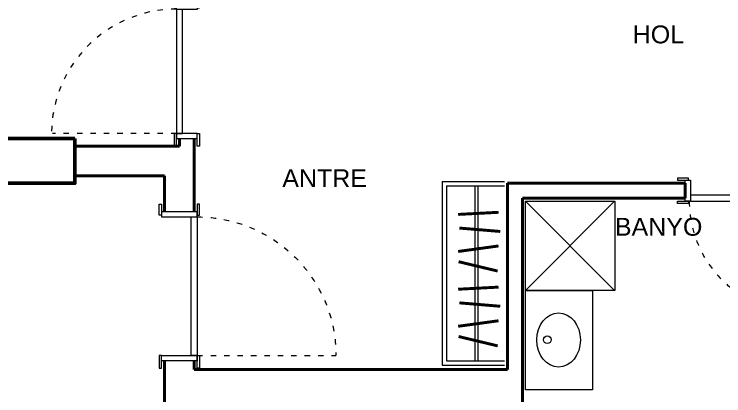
# Model space of a CAD drawing. Header units: millimetres. Extents: x 23 to 3134, y 30 to 1541.
# Drawn here: x 1837.1 to 2312.8, y 776.9 to 1033 of the extents above; entities that cross this region are included whole.
import ezdxf

# ---------------------------------------------------------------- set-up
doc = ezdxf.new("R2010")
doc.units = ezdxf.units.MM
doc.linetypes.add('ACAD_ISO03W100', pattern=[30, 12, -18])
for name, color, linetype, lineweight in [('duvar_40', 255, 'Continuous', 40), ('forniture', 250, 'Continuous', 9), ('KAPI-PEN', 155, 'Continuous', 18), ('TABLE4', 3, 'Continuous', 50), ('TEF', 253, 'Continuous', 18), ('yazı', 253, 'Continuous', 20)]:
    doc.layers.add(name, color=color, linetype=linetype, lineweight=lineweight)
doc.layers.add('FİTİL', color=1, linetype='Continuous')
doc.styles.add('MAHAL', font='Arial')

# ---------------------------------------------------------------- blocks, each defined once
blk = doc.blocks.new('lw', base_point=(2179.8467, 780.9035))
at = {"layer": 'TEF', "flags": 128}
blk.add_lwpolyline([(2179.846659, 780.903451), (2179.846659, 847.552611), (2224.846659, 847.552611), (2224.846659, 780.903451)], close=True, dxfattribs=at)
at = {"layer": 'TEF'}
blk.add_circle((2194.544442, 814.543653), 2.57066, dxfattribs=at)
blk.add_ellipse((2202.093755, 814.407178), major_axis=(0, -18.149503), ratio=0.804348, dxfattribs=at)
blk = doc.blocks.new('87689')
at = {"layer": 'TEF'}
for p, q in [((-21.213224, 21.274266), (38.614619, -38.725734)), ((38.614619, 21.274266), (-21.213224, -38.725734))]:
    blk.add_line(p, q, dxfattribs=at)
at = {"layer": 'TEF', "flags": 128}
blk.add_lwpolyline([(38.614619, -38.725734), (-21.385381, -38.725734), (-21.385381, 21.274266), (38.614619, 21.274266)], close=True, dxfattribs=at)
blk = doc.blocks.new('*U7')
at = {"linetype": 'ACAD_ISO03W100', "ltscale": 0.3}
blk.add_line((0, 0), (0, 92.999973), dxfattribs=at)
at = {"flags": 128}
for points in [[(-8.500012, 0), (0, 0), (0, 1.500006), (-8.500012, 1.500006)], [(0, 0), (-3.500013, 0), (-3.500015, -23.999999), (-0.000001, -23.999999)], [(0, -4.100016), (92.999973, -4.100016), (92.999973, 0), (0, 0)], [(92.999973, 0), (96.499987, 0), (96.499989, -24.000003), (92.999972, -23.999999)], [(101.499989, 0), (94.199978, 0), (94.199978, 1.500006), (101.499989, 1.500006)], [(-8.500014, -23.999999), (-0.000001, -23.999999), (-0.000001, -25.500005), (-8.500014, -25.500005)], [(101.499987, -23.999999), (94.199976, -23.999999), (94.199976, -25.500005), (101.499987, -25.500005)]]:
    blk.add_lwpolyline(points, close=True, dxfattribs=at)
at = {"linetype": 'ACAD_ISO03W100', "ltscale": 0.3}
blk.add_arc((0, 0), 92.999973, 0, 90, dxfattribs=at)
blk = doc.blocks.new('*U11')
at = {"linetype": 'ACAD_ISO03W100', "ltscale": 0.3}
blk.add_line((0, 0), (0.000003, 72.999973), dxfattribs=at)
at = {"flags": 128}
for points in [[(-8.500012, 0), (0, 0), (0, 1.500006), (-8.500012, 1.500006)], [(0, 0), (-3.500013, 0), (-3.500014, -13.999996), (-0.000001, -13.999996)], [(0, -4.100016), (72.999973, -4.100019), (72.999973, -0.000004), (0, 0)], [(81.499989, -0.000004), (74.199978, -0.000004), (74.199978, 1.500002), (81.499989, 1.500002)], [(72.999973, -0.000004), (76.499987, -0.000004), (76.499989, -14.000004), (72.999972, -14)], [(-8.500013, -13.999996), (-0.000001, -13.999996), (-0.000001, -15.500002), (-8.500013, -15.500002)], [(81.499988, -14), (74.199977, -14), (74.199977, -15.500006), (81.499988, -15.500006)]]:
    blk.add_lwpolyline(points, close=True, dxfattribs=at)
at = {"linetype": 'ACAD_ISO03W100', "ltscale": 0.3}
blk.add_arc((-0.700003, 0), 74.399979, 0, 90, dxfattribs=at)
blk = doc.blocks.new('*U6')
at = {"linetype": 'ACAD_ISO03W100', "ltscale": 0.3}
blk.add_line((0, 0), (0.000002, 82.999973), dxfattribs=at)
at = {"flags": 128}
for points in [[(-8.500012, 0), (0, 0), (0, 1.500006), (-8.500012, 1.500006)], [(0, 0), (-3.500013, 0), (-3.500014, -13.999996), (-0.000001, -13.999996)], [(0, -4.100016), (82.999973, -4.100017), (82.999973, -0.000002), (0, 0)], [(91.499989, -0.000002), (84.199978, -0.000002), (84.199978, 1.500004), (91.499989, 1.500004)], [(82.999973, -0.000002), (86.499987, -0.000002), (86.499989, -14.000002), (82.999972, -13.999998)], [(-8.500013, -13.999996), (-0.000001, -13.999996), (-0.000001, -15.500002), (-8.500013, -15.500002)], [(91.499988, -13.999998), (84.199977, -13.999998), (84.199977, -15.500004), (91.499988, -15.500004)]]:
    blk.add_lwpolyline(points, close=True, dxfattribs=at)
at = {"linetype": 'ACAD_ISO03W100', "ltscale": 0.3}
blk.add_arc((-0.350001, 0), 83.699976, 0, 90, dxfattribs=at)
blk = doc.blocks.new('p890')
at = {"layer": 'TEF'}
for p, q in [((-17.868816, 95.218657), (23.875449, 95.218667)), ((-17.868816, 95.218657), (-17.868816, -28.13047)), ((-14.91647, 92.266312), (23.875449, 92.266321)), ((-14.91647, 92.266312), (-14.91647, -25.178124)), ((4.229686, -25.178129), (4.229686, 92.266316)), ((6.197917, -25.178129), (6.197917, 92.266316)), ((-17.868816, -28.13047), (23.875449, -28.130479)), ((-14.91647, -25.178124), (23.875449, -25.178133))]:
    blk.add_line(p, q, dxfattribs=at)
at = {"layer": 'TEF', "lineweight": 100, "const_width": 1.968231, "flags": 128}
for points in [[(-7.156828, 73.060781), (19.90658, 74.489538)], [(21.048565, 61.630727), (-6.300145, 63.916879)], [(-7.156828, 48.200554), (19.90658, 51.915462)], [(-6.871215, 41.342803), (19.33551, 35.056413)], [(-7.156828, 22.865184), (19.90658, 24.29394)], [(21.048565, 11.435129), (-6.300145, 13.721281)], [(-7.156828, -1.995044), (19.90658, 1.719864)], [(-6.871215, -8.852795), (19.33551, -15.139184)]]:
    blk.add_lwpolyline(points, dxfattribs=at)

msp = doc.modelspace()

# ---------------------------------------------------------------- linework, layer by layer
at = {"layer": 'duvar_40'}
for p, q in [((1947.846657, 949.552611), (1947.846657, 944.552611)), ((1957.846657, 949.55261), (1957.846657, 934.552611)), ((1947.846657, 944.552611), (1877.846541, 944.552611)), ((1957.846657, 934.552611), (1957.846657, 900.460628)), ((1937.846657, 924.552611), (1877.846541, 924.552611)), ((1937.846657, 924.552611), (1937.846657, 900.460628)), ((2167.846659, 919.552611), (2286.906294, 919.552611)), ((2167.846659, 919.552611), (2167.846659, 794.552611)), ((2286.906294, 909.552611), (2286.906294, 919.552611)), ((2177.846659, 909.552611), (2286.906294, 909.552611)), ((2177.846659, 909.552611), (2177.846659, 639.552611)), ((1937.846659, 800.460626), (1937.846659, 769.552613)), ((1957.846659, 800.460626), (1957.846659, 794.552611)), ((1957.846659, 800.460626), (1957.846659, 794.552611)), ((1957.846659, 794.552611), (2167.846659, 794.552611))]:
    msp.add_line(p, q, dxfattribs=at)
at = {"layer": 'TABLE4', "flags": 128}
msp.add_lwpolyline([(1877.846541, 949.552519), (1817.846541, 949.552519), (1817.846541, 919.552519), (1877.846541, 919.552519)], close=True, dxfattribs=at)

# ---------------------------------------------------------------- block references
at = {"linetype": 'ByBlock'}
msp.add_blockref('lw', (2179.8467, 780.9035), dxfattribs=at)
at = {"layer": 'FİTİL', "rotation": 180}
msp.add_blockref('87689', (2218.461278, 868.826877), dxfattribs=at)
at = {"layer": 'forniture'}
msp.add_blockref('p890', (2141.908122, 825.591107), dxfattribs=at)
at = {"layer": 'KAPI-PEN'}
for name, p, rotation in [('*U6', (1945.846657, 953.052625), 90), ('*U11', (2363.40628, 907.552613), 180)]:
    msp.add_blockref(name, p, dxfattribs=dict(at, rotation=rotation))
at = {"layer": 'KAPI-PEN', "xscale": -1, "rotation": 270}
msp.add_blockref('*U7', (1959.846659, 803.96064), dxfattribs=at)

# ---------------------------------------------------------------- texts
at = {"layer": 'yazı', "style": 'MAHAL'}
for s, p in [('HOL', (2251.758692, 1013.427746)), ('ANTRE', (2016.843208, 916.962276)), ('BANYO', (2239.809378, 884.366267))]:
    msp.add_text(s, height=12, dxfattribs=at).set_placement(p)

doc.saveas('drawing.dxf')
